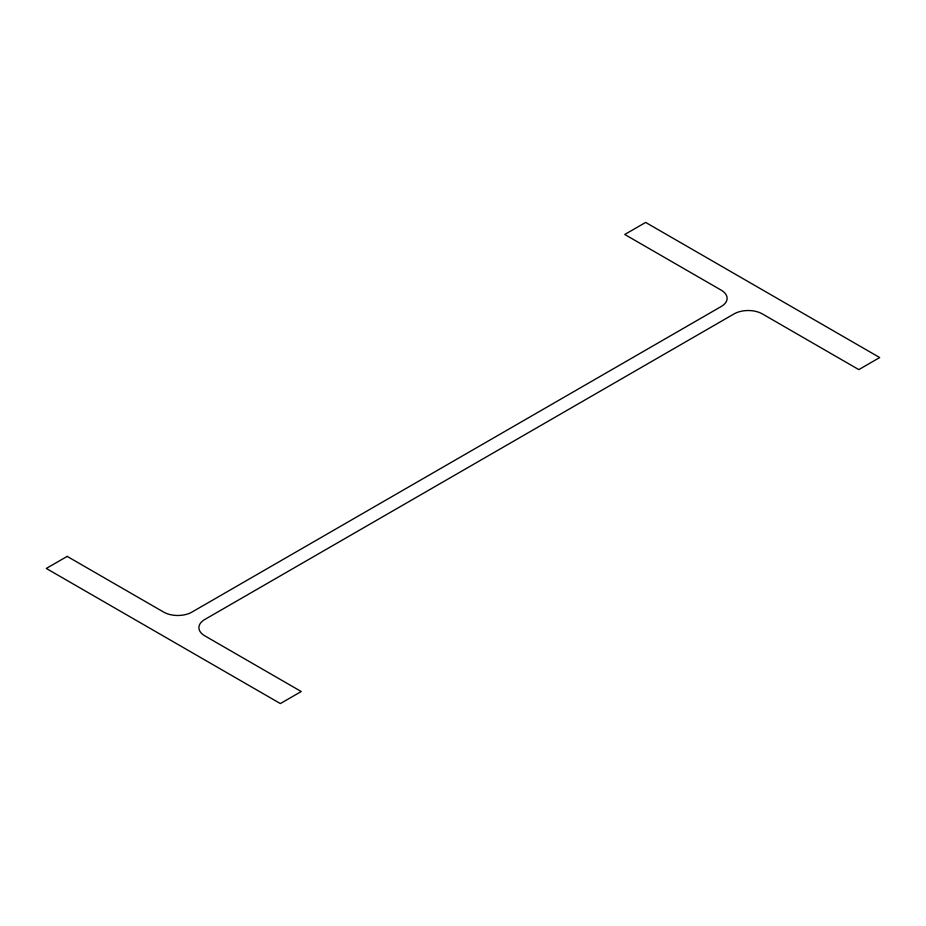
<?xml version="1.0" encoding="UTF-8"?>
<svg xmlns="http://www.w3.org/2000/svg" width="926" height="926" viewBox="0 0 926 926"><rect width="100%" height="100%" fill="white"/><g stroke="black" fill="none" stroke-linecap="round" stroke-linejoin="round"><path stroke-width="1.39" d="M67.181 556.387L46.3 568.448L280.358 703.575L301.239 691.525L204.739 635.803A19.955 11.517 0 0 1 204.739 619.517L734.098 313.891A19.955 11.517 0 0 1 762.318 313.891L858.819 369.613L879.7 357.552L645.642 222.425L624.761 234.475L721.261 290.197A19.955 11.517 0 0 1 721.261 306.483L191.902 612.109A19.955 11.517 0 0 1 163.682 612.109L67.181 556.387"/></g></svg>
